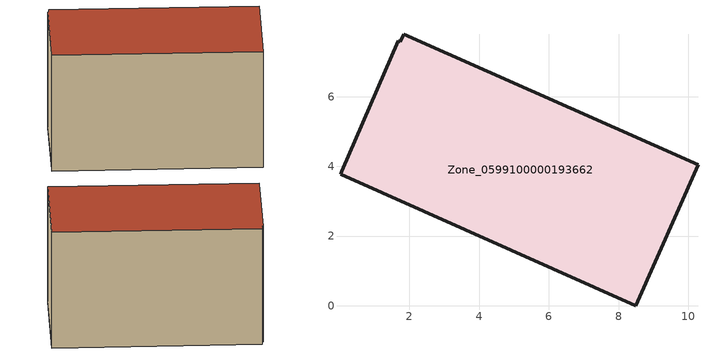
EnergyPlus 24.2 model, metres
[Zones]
Zone_0599100000193662
 floor ground (C_G): 0.02,3.77 0.06,3.86 1.68,7.6 1.74,7.58 1.84,7.79 10.28,4.05 8.5,0 z0
 wall outside (C_F): 0.06,3.86 0.02,3.77 8.5,0 10.28,4.05 1.84,7.79 1.74,7.58 1.68,7.6 0.06,3.86 z0:5.69
 roof outside (C_R): 1.68,7.6 0.06,3.86 0.02,3.77 8.5,0 10.28,4.05 1.84,7.79 1.74,7.58 z5.69
[BUILDING]
Pand.0599100000193662: North Axis=0; Terrain=City; Loads Convergence Tolerance Value=0.04; Temperature Convergence Tolerance Value=0.4; Solar Distribution=FullExterior; Maximum Number of Warmup Days=25; Minimum Number of Warmup Days=1
[Site:Location]
Rotterdam.The.Hague.AP_ZH_NLD Design_Conditions: Latitude=51.96; Longitude=4.45; Time Zone=1; Elevation=-4.5
[SITE:GROUNDTEMPERATURE:BUILDINGSURFACE]
18, 18, 18, 18, 18, 18, 18, 18, 18, 18, 18, 18
[MATERIAL] Thermal Absorptance=0.9; Solar Absorptance=0.7; Visible Absorptance=0.7
Name | Roughness | Thickness | Conductivity | Density | Specific Heat
G.TI.1946-1964 | MediumSmooth | 0.15 | 1 | 540 | 1210
F.TI.1946-1964 | Rough | 0.3 | 0.857143 | 1920 | 840
R.TI.1946-1964 | MediumRough | 0.2 | 0.277778 | 1500 | 1000
[CONSTRUCTION]
C_G: G.TI.1946-1964
C_F: F.TI.1946-1964
C_R: R.TI.1946-1964
[ZONE]
Zone_0599100000193662: Type=1; Multiplier=1; Ceiling Height=Autocalculate; Volume=Autocalculate; Floor Area=autocalculate; Part of Total Floor Area=Yes
[ZONEINFILTRATION:DESIGNFLOWRATE]
Infil_Zone_0599100000193662: Zone or ZoneList or Space or SpaceList=Zone_0599100000193662; Schedule=AlwaysOn; Design Flow Rate Calculation Method=Flow/Area; Flow Rate per Floor Area=0.003; Constant Term Coefficient=1; Temperature Term Coefficient=0; Velocity Term Coefficient=0; Velocity Squared Term Coefficient=0
[HVACTEMPLATE:ZONE:IDEALLOADSAIRSYSTEM]
Zone_0599100000193662: Maximum Heating Supply Air Temperature=50; Minimum Cooling Supply Air Temperature=13; Maximum Heating Supply Air Humidity Ratio=0.0156; Minimum Cooling Supply Air Humidity Ratio=0.0077; Heating Limit=NoLimit; Cooling Limit=NoLimit; Dehumidification Control Type=ConstantSensibleHeatRatio; Cooling Sensible Heat Ratio=0.7; Dehumidification Setpoint=60; Humidification Control Type=None; Humidification Setpoint=30; Outdoor Air Method=None; Outdoor Air Flow Rate per Person=0.00944; Outdoor Air Flow Rate per Zone Floor Area=0; Outdoor Air Flow Rate per Zone=0; Demand Controlled Ventilation Type=None; Outdoor Air Economizer Type=NoEconomizer; Heat Recovery Type=None; Sensible Heat Recovery Effectiveness=0.7; Latent Heat Recovery Effectiveness=0.65
[ZONECONTROL:THERMOSTAT]
ThermostatControl_Zone_0599100000193662: Zone or ZoneList=Zone_0599100000193662; Control Type Schedule=DualSetpointControlType; Control 1=Thermostat_Zone_0599100000193662; Temperature Difference Between Cutout And Setpoint=0
[THERMOSTATSETPOINT:DUALSETPOINT]
Thermostat_Zone_0599100000193662: Heating Setpoint Temperature Schedule=HeatingSetpoint_Zone_0599100000193662; Cooling Setpoint Temperature Schedule=CoolingSetpoint_Zone_0599100000193662
[SCHEDULE:COMPACT]
HeatingSetpoint_Zone_0599100000193662: Through: 12/31, For: AllDays, Until: 24:00, 21
CoolingSetpoint_Zone_0599100000193662: Through: 12/31, For: AllDays, Until: 24:00, 24
DualSetpointControlType: Through: 12/31, For: AllDays, Until: 24:00, 4
AlwaysOn: Through: 12/31, For: AllDays, Until: 24:00, 1
